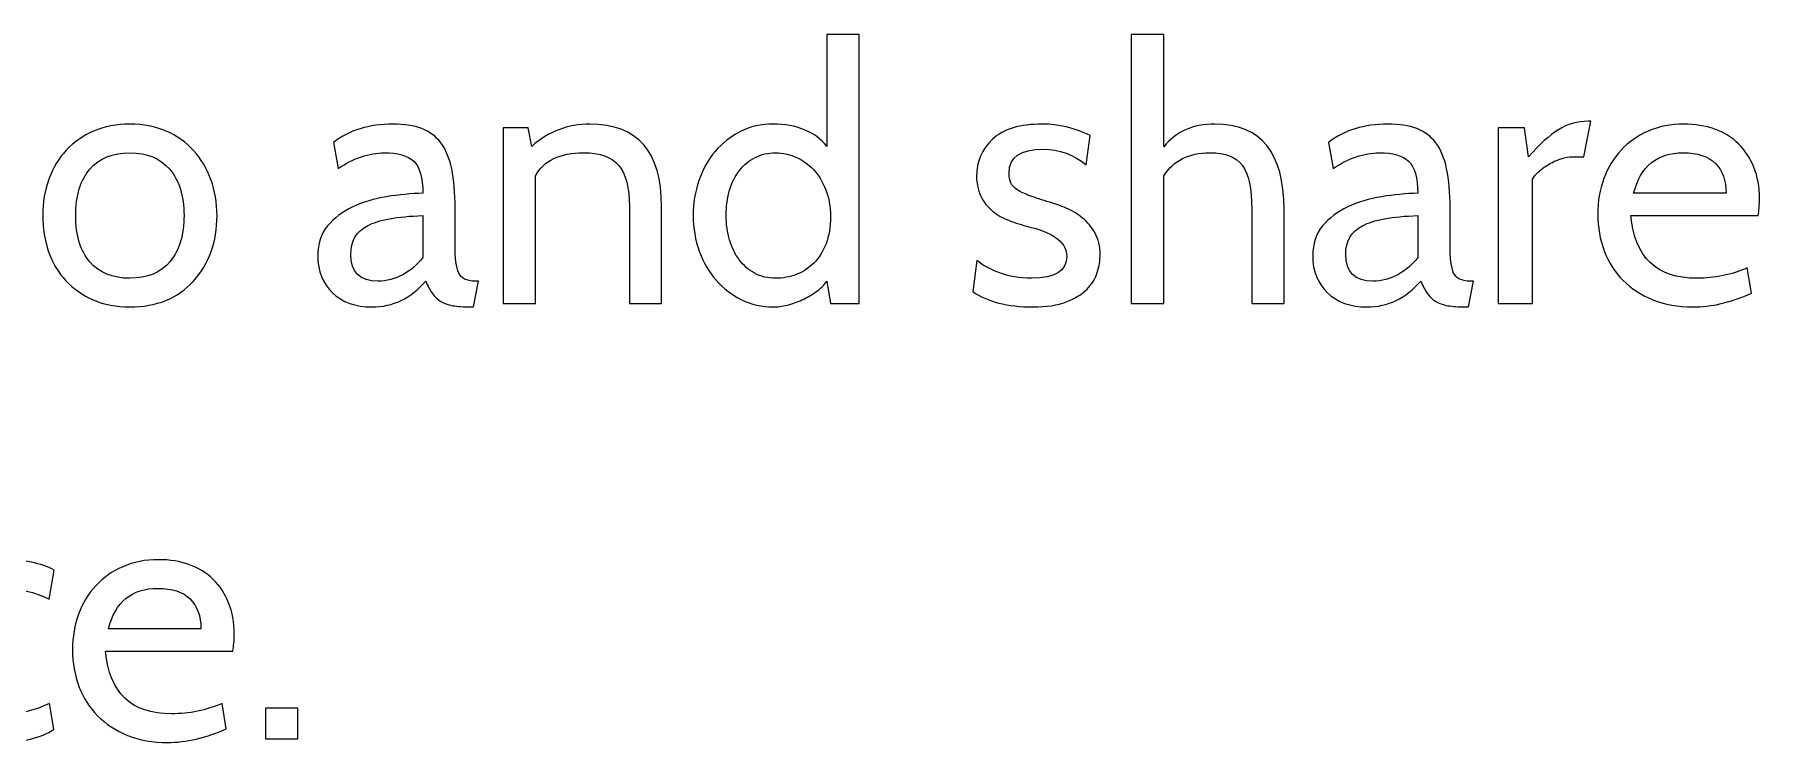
# Model space of a CAD drawing. Header units: centimetres. Extents: x -24 to 24.1, y -20.7 to 0.5.
# Drawn here: x 19.852 to 23.925, y -6.704 to -5.032 of the extents above; entities that cross this region are included whole.
import ezdxf

# ---------------------------------------------------------------- set-up
doc = ezdxf.new("R2010")
doc.units = ezdxf.units.CM
doc.header["$MEASUREMENT"] = 0
doc.layers.add('Layer 1', color=7, linetype='Continuous')

msp = doc.modelspace()

# ---------------------------------------------------------------- linework, layer by layer
at = {"layer": 'Layer 1', "color": 250}
for points, knots in [([(21.79941, -5.66718), (21.79941, -5.66718), (21.73168, -5.66718), (21.73168, -5.66718), (21.73168, -5.66718), (21.73168, -5.66718), (21.72321, -5.61469), (21.72321, -5.61469), (21.72321, -5.61469), (21.71644, -5.62428), (21.70783, -5.63275), (21.69739, -5.64009), (21.69739, -5.64009), (21.68695, -5.64742), (21.67594, -5.65377), (21.66437, -5.65914), (21.66437, -5.65914), (21.6528, -5.6645), (21.64108, -5.66859), (21.62923, -5.67141), (21.62923, -5.67141), (21.61738, -5.67424), (21.60637, -5.67565), (21.59621, -5.67565), (21.59621, -5.67565), (21.56968, -5.67565), (21.54485, -5.67), (21.5217, -5.65871), (21.5217, -5.65871), (21.49856, -5.64742), (21.47852, -5.63204), (21.46159, -5.61257), (21.46159, -5.61257), (21.44466, -5.5931), (21.43139, -5.57024), (21.4218, -5.54399), (21.4218, -5.54399), (21.4122, -5.51774), (21.4074, -5.48966), (21.4074, -5.45975), (21.4074, -5.45975), (21.4074, -5.43096), (21.41192, -5.40344), (21.42095, -5.3772), (21.42095, -5.3772), (21.42998, -5.35095), (21.44282, -5.32795), (21.45947, -5.30819), (21.45947, -5.30819), (21.47612, -5.28844), (21.49602, -5.27277), (21.51916, -5.2612), (21.51916, -5.2612), (21.54231, -5.24963), (21.56799, -5.24384), (21.59621, -5.24384), (21.59621, -5.24384), (21.65209, -5.24384), (21.69442, -5.26134), (21.72321, -5.29634), (21.72321, -5.29634), (21.72321, -5.29634), (21.72321, -5.03218), (21.72321, -5.03218), (21.72321, -5.03218), (21.72321, -5.03218), (21.79941, -5.03218), (21.79941, -5.03218), (21.79941, -5.03218), (21.79941, -5.03218), (21.79941, -5.66718), (21.79941, -5.66718)], [0, 0, 0, 0, 0.05263158, 0.05263158, 0.05263158, 0.05263158, 0.10526316, 0.10526316, 0.10526316, 0.10526316, 0.15789474, 0.15789474, 0.15789474, 0.15789474, 0.21052632, 0.21052632, 0.21052632, 0.21052632, 0.26315789, 0.26315789, 0.26315789, 0.26315789, 0.31578947, 0.31578947, 0.31578947, 0.31578947, 0.36842105, 0.36842105, 0.36842105, 0.36842105, 0.42105263, 0.42105263, 0.42105263, 0.42105263, 0.47368421, 0.47368421, 0.47368421, 0.47368421, 0.52631579, 0.52631579, 0.52631579, 0.52631579, 0.57894737, 0.57894737, 0.57894737, 0.57894737, 0.63157895, 0.63157895, 0.63157895, 0.63157895, 0.68421053, 0.68421053, 0.68421053, 0.68421053, 0.73684211, 0.73684211, 0.73684211, 0.73684211, 0.78947368, 0.78947368, 0.78947368, 0.78947368, 0.84210526, 0.84210526, 0.84210526, 0.84210526, 0.89473684, 0.89473684, 0.89473684, 0.89473684, 1, 1, 1, 1]), ([(22.80271, -5.66718), (22.80271, -5.66718), (22.72651, -5.66718), (22.72651, -5.66718), (22.72651, -5.66718), (22.72651, -5.66718), (22.72651, -5.44535), (22.72651, -5.44535), (22.72651, -5.44535), (22.72651, -5.39625), (22.71917, -5.36167), (22.7045, -5.34164), (22.7045, -5.34164), (22.68982, -5.3216), (22.66414, -5.31158), (22.62745, -5.31158), (22.62745, -5.31158), (22.57778, -5.31158), (22.54166, -5.32964), (22.51908, -5.36577), (22.51908, -5.36577), (22.51908, -5.36577), (22.51908, -5.66718), (22.51908, -5.66718), (22.51908, -5.66718), (22.51908, -5.66718), (22.44203, -5.66718), (22.44203, -5.66718), (22.44203, -5.66718), (22.44203, -5.66718), (22.44203, -5.03218), (22.44203, -5.03218), (22.44203, -5.03218), (22.44203, -5.03218), (22.51908, -5.03218), (22.51908, -5.03218), (22.51908, -5.03218), (22.51908, -5.03218), (22.51908, -5.29719), (22.51908, -5.29719), (22.51908, -5.29719), (22.54674, -5.26163), (22.58681, -5.24384), (22.6393, -5.24384), (22.6393, -5.24384), (22.74824, -5.24384), (22.80271, -5.31101), (22.80271, -5.44535), (22.80271, -5.44535), (22.80271, -5.44535), (22.80271, -5.66718), (22.80271, -5.66718)], [0, 0, 0, 0, 0.07142857, 0.07142857, 0.07142857, 0.07142857, 0.14285714, 0.14285714, 0.14285714, 0.14285714, 0.21428571, 0.21428571, 0.21428571, 0.21428571, 0.28571429, 0.28571429, 0.28571429, 0.28571429, 0.35714286, 0.35714286, 0.35714286, 0.35714286, 0.42857143, 0.42857143, 0.42857143, 0.42857143, 0.5, 0.5, 0.5, 0.5, 0.57142857, 0.57142857, 0.57142857, 0.57142857, 0.64285714, 0.64285714, 0.64285714, 0.64285714, 0.71428571, 0.71428571, 0.71428571, 0.71428571, 0.78571429, 0.78571429, 0.78571429, 0.78571429, 0.85714286, 0.85714286, 0.85714286, 0.85714286, 1, 1, 1, 1]), ([(20.22714, -5.61469), (20.19046, -5.65533), (20.1405, -5.67565), (20.07728, -5.67565), (20.07728, -5.67565), (20.04511, -5.67565), (20.01632, -5.67014), (19.99092, -5.65914), (19.99092, -5.65914), (19.96552, -5.64813), (19.94393, -5.63303), (19.92615, -5.61384), (19.92615, -5.61384), (19.90837, -5.59465), (19.89483, -5.57179), (19.88551, -5.54526), (19.88551, -5.54526), (19.8762, -5.51873), (19.87154, -5.49023), (19.87154, -5.45975), (19.87154, -5.45975), (19.87154, -5.4287), (19.87634, -5.40006), (19.88594, -5.37381), (19.88594, -5.37381), (19.89553, -5.34756), (19.90922, -5.32484), (19.927, -5.30565), (19.927, -5.30565), (19.94478, -5.28646), (19.96637, -5.27136), (19.99177, -5.26036), (19.99177, -5.26036), (20.01717, -5.24935), (20.04568, -5.24384), (20.07728, -5.24384), (20.07728, -5.24384), (20.10889, -5.24384), (20.1374, -5.24935), (20.1628, -5.26036), (20.1628, -5.26036), (20.1882, -5.27136), (20.20979, -5.2866), (20.22757, -5.30608), (20.22757, -5.30608), (20.24535, -5.32555), (20.25904, -5.34841), (20.26863, -5.37466), (20.26863, -5.37466), (20.27823, -5.4009), (20.28303, -5.42927), (20.28303, -5.45975), (20.28303, -5.45975), (20.28303, -5.52183), (20.2644, -5.57348), (20.22714, -5.61469)], [0, 0, 0, 0, 0.06666667, 0.06666667, 0.06666667, 0.06666667, 0.13333333, 0.13333333, 0.13333333, 0.13333333, 0.2, 0.2, 0.2, 0.2, 0.26666667, 0.26666667, 0.26666667, 0.26666667, 0.33333333, 0.33333333, 0.33333333, 0.33333333, 0.4, 0.4, 0.4, 0.4, 0.46666667, 0.46666667, 0.46666667, 0.46666667, 0.53333333, 0.53333333, 0.53333333, 0.53333333, 0.6, 0.6, 0.6, 0.6, 0.66666667, 0.66666667, 0.66666667, 0.66666667, 0.73333333, 0.73333333, 0.73333333, 0.73333333, 0.8, 0.8, 0.8, 0.8, 0.86666667, 0.86666667, 0.86666667, 0.86666667, 1, 1, 1, 1]), ([(20.90025, -5.61469), (20.90025, -5.61469), (20.88839, -5.67565), (20.88839, -5.67565), (20.88839, -5.67565), (20.88839, -5.67565), (20.88247, -5.67565), (20.88247, -5.67565), (20.88247, -5.67565), (20.86553, -5.67565), (20.85142, -5.67466), (20.84013, -5.67268), (20.84013, -5.67268), (20.82885, -5.67071), (20.81925, -5.66732), (20.81135, -5.66252), (20.81135, -5.66252), (20.80345, -5.65773), (20.79681, -5.65138), (20.79145, -5.64347), (20.79145, -5.64347), (20.78609, -5.63557), (20.78087, -5.62598), (20.77579, -5.61469), (20.77579, -5.61469), (20.74079, -5.65533), (20.69846, -5.67565), (20.64879, -5.67565), (20.64879, -5.67565), (20.60984, -5.67565), (20.5788, -5.6645), (20.55565, -5.6422), (20.55565, -5.6422), (20.53251, -5.61991), (20.52094, -5.59098), (20.52094, -5.55542), (20.52094, -5.55542), (20.52094, -5.52663), (20.5287, -5.50293), (20.54422, -5.4843), (20.54422, -5.4843), (20.55975, -5.46567), (20.5795, -5.45071), (20.60349, -5.43943), (20.60349, -5.43943), (20.62748, -5.42814), (20.65415, -5.42009), (20.6835, -5.4153), (20.6835, -5.4153), (20.71285, -5.4105), (20.74136, -5.40782), (20.76901, -5.40725), (20.76901, -5.40725), (20.76901, -5.37), (20.76182, -5.34474), (20.74742, -5.33148), (20.74742, -5.33148), (20.73303, -5.31821), (20.71003, -5.31158), (20.67842, -5.31158), (20.67842, -5.31158), (20.6423, -5.31158), (20.60589, -5.324), (20.5692, -5.34883), (20.5692, -5.34883), (20.5692, -5.34883), (20.55819, -5.28703), (20.55819, -5.28703), (20.55819, -5.28703), (20.59545, -5.25824), (20.6423, -5.24384), (20.69874, -5.24384), (20.69874, -5.24384), (20.72527, -5.24384), (20.74785, -5.24737), (20.76647, -5.25443), (20.76647, -5.25443), (20.7851, -5.26148), (20.8002, -5.27277), (20.81177, -5.2883), (20.81177, -5.2883), (20.82334, -5.30382), (20.83181, -5.32428), (20.83717, -5.34968), (20.83717, -5.34968), (20.84253, -5.37508), (20.84521, -5.40612), (20.84521, -5.44281), (20.84521, -5.44281), (20.84521, -5.44281), (20.84521, -5.52748), (20.84521, -5.52748), (20.84521, -5.52748), (20.84521, -5.56022), (20.84804, -5.58294), (20.85368, -5.59564), (20.85368, -5.59564), (20.85933, -5.60834), (20.87231, -5.61469), (20.89263, -5.61469), (20.89263, -5.61469), (20.89263, -5.61469), (20.90025, -5.61469), (20.90025, -5.61469)], [0, 0, 0, 0, 0.03703704, 0.03703704, 0.03703704, 0.03703704, 0.07407407, 0.07407407, 0.07407407, 0.07407407, 0.11111111, 0.11111111, 0.11111111, 0.11111111, 0.14814815, 0.14814815, 0.14814815, 0.14814815, 0.18518519, 0.18518519, 0.18518519, 0.18518519, 0.22222222, 0.22222222, 0.22222222, 0.22222222, 0.25925926, 0.25925926, 0.25925926, 0.25925926, 0.2962963, 0.2962963, 0.2962963, 0.2962963, 0.33333333, 0.33333333, 0.33333333, 0.33333333, 0.37037037, 0.37037037, 0.37037037, 0.37037037, 0.40740741, 0.40740741, 0.40740741, 0.40740741, 0.44444444, 0.44444444, 0.44444444, 0.44444444, 0.48148148, 0.48148148, 0.48148148, 0.48148148, 0.51851852, 0.51851852, 0.51851852, 0.51851852, 0.55555556, 0.55555556, 0.55555556, 0.55555556, 0.59259259, 0.59259259, 0.59259259, 0.59259259, 0.62962963, 0.62962963, 0.62962963, 0.62962963, 0.66666667, 0.66666667, 0.66666667, 0.66666667, 0.7037037, 0.7037037, 0.7037037, 0.7037037, 0.74074074, 0.74074074, 0.74074074, 0.74074074, 0.77777778, 0.77777778, 0.77777778, 0.77777778, 0.81481481, 0.81481481, 0.81481481, 0.81481481, 0.85185185, 0.85185185, 0.85185185, 0.85185185, 0.88888889, 0.88888889, 0.88888889, 0.88888889, 0.92592593, 0.92592593, 0.92592593, 0.92592593, 1, 1, 1, 1]), ([(21.3329, -5.66718), (21.3329, -5.66718), (21.25669, -5.66718), (21.25669, -5.66718), (21.25669, -5.66718), (21.25669, -5.66718), (21.25669, -5.43858), (21.25669, -5.43858), (21.25669, -5.43858), (21.25669, -5.39399), (21.24837, -5.36167), (21.23172, -5.34164), (21.23172, -5.34164), (21.21507, -5.3216), (21.18727, -5.31158), (21.14832, -5.31158), (21.14832, -5.31158), (21.09301, -5.31158), (21.05519, -5.32964), (21.03487, -5.36577), (21.03487, -5.36577), (21.03487, -5.36577), (21.03487, -5.66718), (21.03487, -5.66718), (21.03487, -5.66718), (21.03487, -5.66718), (20.95867, -5.66718), (20.95867, -5.66718), (20.95867, -5.66718), (20.95867, -5.66718), (20.95867, -5.25231), (20.95867, -5.25231), (20.95867, -5.25231), (20.95867, -5.25231), (21.01793, -5.25231), (21.01793, -5.25231), (21.01793, -5.25231), (21.01793, -5.25231), (21.0264, -5.29634), (21.0264, -5.29634), (21.0264, -5.29634), (21.06591, -5.26134), (21.11163, -5.24384), (21.16356, -5.24384), (21.16356, -5.24384), (21.27645, -5.24384), (21.3329, -5.30876), (21.3329, -5.43858), (21.3329, -5.43858), (21.3329, -5.43858), (21.3329, -5.66718), (21.3329, -5.66718)], [0, 0, 0, 0, 0.07142857, 0.07142857, 0.07142857, 0.07142857, 0.14285714, 0.14285714, 0.14285714, 0.14285714, 0.21428571, 0.21428571, 0.21428571, 0.21428571, 0.28571429, 0.28571429, 0.28571429, 0.28571429, 0.35714286, 0.35714286, 0.35714286, 0.35714286, 0.42857143, 0.42857143, 0.42857143, 0.42857143, 0.5, 0.5, 0.5, 0.5, 0.57142857, 0.57142857, 0.57142857, 0.57142857, 0.64285714, 0.64285714, 0.64285714, 0.64285714, 0.71428571, 0.71428571, 0.71428571, 0.71428571, 0.78571429, 0.78571429, 0.78571429, 0.78571429, 0.85714286, 0.85714286, 0.85714286, 0.85714286, 1, 1, 1, 1]), ([(22.21004, -5.67565), (22.14965, -5.67565), (22.10223, -5.66351), (22.0678, -5.63924), (22.0678, -5.63924), (22.0678, -5.63924), (22.07712, -5.56558), (22.07712, -5.56558), (22.07712, -5.56558), (22.08841, -5.57574), (22.10576, -5.58534), (22.12919, -5.59437), (22.12919, -5.59437), (22.15261, -5.6034), (22.17843, -5.60791), (22.20666, -5.60791), (22.20666, -5.60791), (22.26197, -5.60791), (22.28963, -5.5907), (22.28963, -5.55627), (22.28963, -5.55627), (22.28963, -5.52522), (22.26197, -5.50236), (22.20666, -5.48769), (22.20666, -5.48769), (22.18972, -5.48373), (22.17378, -5.47908), (22.15882, -5.47372), (22.15882, -5.47372), (22.14386, -5.46835), (22.13046, -5.4613), (22.1186, -5.45255), (22.1186, -5.45255), (22.10675, -5.4438), (22.09701, -5.43265), (22.08939, -5.41911), (22.08939, -5.41911), (22.08177, -5.40556), (22.0774, -5.38863), (22.07627, -5.36831), (22.07627, -5.36831), (22.07627, -5.33275), (22.08897, -5.30311), (22.11437, -5.27941), (22.11437, -5.27941), (22.13977, -5.2557), (22.179, -5.24384), (22.23206, -5.24384), (22.23206, -5.24384), (22.26988, -5.24384), (22.30741, -5.25288), (22.34466, -5.27094), (22.34466, -5.27094), (22.34466, -5.27094), (22.33535, -5.34037), (22.33535, -5.34037), (22.33535, -5.34037), (22.306, -5.31553), (22.27213, -5.30311), (22.23375, -5.30311), (22.23375, -5.30311), (22.18013, -5.30311), (22.15332, -5.32188), (22.15332, -5.35942), (22.15332, -5.35942), (22.15332, -5.36845), (22.15473, -5.37621), (22.15755, -5.38242), (22.15755, -5.38242), (22.16037, -5.38863), (22.16545, -5.39427), (22.17279, -5.39907), (22.17279, -5.39907), (22.18013, -5.40387), (22.19001, -5.40852), (22.20242, -5.41318), (22.20242, -5.41318), (22.21484, -5.41769), (22.23065, -5.42277), (22.24984, -5.42842), (22.24984, -5.42842), (22.26169, -5.43181), (22.27453, -5.43646), (22.28836, -5.44239), (22.28836, -5.44239), (22.30219, -5.44832), (22.31503, -5.45608), (22.32688, -5.46567), (22.32688, -5.46567), (22.33874, -5.47527), (22.34862, -5.48712), (22.35652, -5.50123), (22.35652, -5.50123), (22.36442, -5.51534), (22.36837, -5.53228), (22.36837, -5.55203), (22.36837, -5.55203), (22.36837, -5.56558), (22.36611, -5.57969), (22.3616, -5.59437), (22.3616, -5.59437), (22.35708, -5.60904), (22.3489, -5.62231), (22.33704, -5.63416), (22.33704, -5.63416), (22.32519, -5.64601), (22.30896, -5.65589), (22.28836, -5.66379), (22.28836, -5.66379), (22.26776, -5.6717), (22.24165, -5.67565), (22.21004, -5.67565)], [0, 0, 0, 0, 0.03448276, 0.03448276, 0.03448276, 0.03448276, 0.06896552, 0.06896552, 0.06896552, 0.06896552, 0.10344828, 0.10344828, 0.10344828, 0.10344828, 0.13793103, 0.13793103, 0.13793103, 0.13793103, 0.17241379, 0.17241379, 0.17241379, 0.17241379, 0.20689655, 0.20689655, 0.20689655, 0.20689655, 0.24137931, 0.24137931, 0.24137931, 0.24137931, 0.27586207, 0.27586207, 0.27586207, 0.27586207, 0.31034483, 0.31034483, 0.31034483, 0.31034483, 0.34482759, 0.34482759, 0.34482759, 0.34482759, 0.37931034, 0.37931034, 0.37931034, 0.37931034, 0.4137931, 0.4137931, 0.4137931, 0.4137931, 0.44827586, 0.44827586, 0.44827586, 0.44827586, 0.48275862, 0.48275862, 0.48275862, 0.48275862, 0.51724138, 0.51724138, 0.51724138, 0.51724138, 0.55172414, 0.55172414, 0.55172414, 0.55172414, 0.5862069, 0.5862069, 0.5862069, 0.5862069, 0.62068966, 0.62068966, 0.62068966, 0.62068966, 0.65517241, 0.65517241, 0.65517241, 0.65517241, 0.68965517, 0.68965517, 0.68965517, 0.68965517, 0.72413793, 0.72413793, 0.72413793, 0.72413793, 0.75862069, 0.75862069, 0.75862069, 0.75862069, 0.79310345, 0.79310345, 0.79310345, 0.79310345, 0.82758621, 0.82758621, 0.82758621, 0.82758621, 0.86206897, 0.86206897, 0.86206897, 0.86206897, 0.89655172, 0.89655172, 0.89655172, 0.89655172, 0.93103448, 0.93103448, 0.93103448, 0.93103448, 1, 1, 1, 1]), ([(23.24976, -5.61469), (23.24976, -5.61469), (23.2379, -5.67565), (23.2379, -5.67565), (23.2379, -5.67565), (23.2379, -5.67565), (23.23198, -5.67565), (23.23198, -5.67565), (23.23198, -5.67565), (23.21504, -5.67565), (23.20093, -5.67466), (23.18964, -5.67268), (23.18964, -5.67268), (23.17836, -5.67071), (23.16876, -5.66732), (23.16086, -5.66252), (23.16086, -5.66252), (23.15296, -5.65773), (23.14632, -5.65138), (23.14096, -5.64347), (23.14096, -5.64347), (23.1356, -5.63557), (23.13038, -5.62598), (23.1253, -5.61469), (23.1253, -5.61469), (23.0903, -5.65533), (23.04797, -5.67565), (22.9983, -5.67565), (22.9983, -5.67565), (22.95935, -5.67565), (22.92831, -5.6645), (22.90516, -5.6422), (22.90516, -5.6422), (22.88202, -5.61991), (22.87045, -5.59098), (22.87045, -5.55542), (22.87045, -5.55542), (22.87045, -5.52663), (22.87821, -5.50293), (22.89373, -5.4843), (22.89373, -5.4843), (22.90926, -5.46567), (22.92901, -5.45071), (22.953, -5.43943), (22.953, -5.43943), (22.97699, -5.42814), (23.00366, -5.42009), (23.03301, -5.4153), (23.03301, -5.4153), (23.06236, -5.4105), (23.09087, -5.40782), (23.11852, -5.40725), (23.11852, -5.40725), (23.11852, -5.37), (23.11133, -5.34474), (23.09693, -5.33148), (23.09693, -5.33148), (23.08254, -5.31821), (23.05954, -5.31158), (23.02793, -5.31158), (23.02793, -5.31158), (22.99181, -5.31158), (22.9554, -5.324), (22.91871, -5.34883), (22.91871, -5.34883), (22.91871, -5.34883), (22.9077, -5.28703), (22.9077, -5.28703), (22.9077, -5.28703), (22.94496, -5.25824), (22.99181, -5.24384), (23.04825, -5.24384), (23.04825, -5.24384), (23.07478, -5.24384), (23.09736, -5.24737), (23.11598, -5.25443), (23.11598, -5.25443), (23.13461, -5.26148), (23.14971, -5.27277), (23.16128, -5.2883), (23.16128, -5.2883), (23.17285, -5.30382), (23.18132, -5.32428), (23.18668, -5.34968), (23.18668, -5.34968), (23.19204, -5.37508), (23.19472, -5.40612), (23.19472, -5.44281), (23.19472, -5.44281), (23.19472, -5.44281), (23.19472, -5.52748), (23.19472, -5.52748), (23.19472, -5.52748), (23.19472, -5.56022), (23.19755, -5.58294), (23.20319, -5.59564), (23.20319, -5.59564), (23.20884, -5.60834), (23.22182, -5.61469), (23.24214, -5.61469), (23.24214, -5.61469), (23.24214, -5.61469), (23.24976, -5.61469), (23.24976, -5.61469)], [0, 0, 0, 0, 0.03703704, 0.03703704, 0.03703704, 0.03703704, 0.07407407, 0.07407407, 0.07407407, 0.07407407, 0.11111111, 0.11111111, 0.11111111, 0.11111111, 0.14814815, 0.14814815, 0.14814815, 0.14814815, 0.18518519, 0.18518519, 0.18518519, 0.18518519, 0.22222222, 0.22222222, 0.22222222, 0.22222222, 0.25925926, 0.25925926, 0.25925926, 0.25925926, 0.2962963, 0.2962963, 0.2962963, 0.2962963, 0.33333333, 0.33333333, 0.33333333, 0.33333333, 0.37037037, 0.37037037, 0.37037037, 0.37037037, 0.40740741, 0.40740741, 0.40740741, 0.40740741, 0.44444444, 0.44444444, 0.44444444, 0.44444444, 0.48148148, 0.48148148, 0.48148148, 0.48148148, 0.51851852, 0.51851852, 0.51851852, 0.51851852, 0.55555556, 0.55555556, 0.55555556, 0.55555556, 0.59259259, 0.59259259, 0.59259259, 0.59259259, 0.62962963, 0.62962963, 0.62962963, 0.62962963, 0.66666667, 0.66666667, 0.66666667, 0.66666667, 0.7037037, 0.7037037, 0.7037037, 0.7037037, 0.74074074, 0.74074074, 0.74074074, 0.74074074, 0.77777778, 0.77777778, 0.77777778, 0.77777778, 0.81481481, 0.81481481, 0.81481481, 0.81481481, 0.85185185, 0.85185185, 0.85185185, 0.85185185, 0.88888889, 0.88888889, 0.88888889, 0.88888889, 0.92592593, 0.92592593, 0.92592593, 0.92592593, 1, 1, 1, 1]), ([(23.52746, -5.23707), (23.52746, -5.23707), (23.51053, -5.32089), (23.51053, -5.32089), (23.51053, -5.32089), (23.51053, -5.32089), (23.48428, -5.32089), (23.48428, -5.32089), (23.48428, -5.32089), (23.47582, -5.32089), (23.46679, -5.32244), (23.45719, -5.32555), (23.45719, -5.32555), (23.4476, -5.32865), (23.43842, -5.33275), (23.42967, -5.33783), (23.42967, -5.33783), (23.42093, -5.34291), (23.41288, -5.34855), (23.40554, -5.35476), (23.40554, -5.35476), (23.39821, -5.36097), (23.39284, -5.36746), (23.38946, -5.37423), (23.38946, -5.37423), (23.38946, -5.37423), (23.38946, -5.66718), (23.38946, -5.66718), (23.38946, -5.66718), (23.38946, -5.66718), (23.30818, -5.66718), (23.30818, -5.66718), (23.30818, -5.66718), (23.30818, -5.66718), (23.30818, -5.25231), (23.30818, -5.25231), (23.30818, -5.25231), (23.30818, -5.25231), (23.37083, -5.25231), (23.37083, -5.25231), (23.37083, -5.25231), (23.37083, -5.25231), (23.38014, -5.32089), (23.38014, -5.32089), (23.38014, -5.32089), (23.40611, -5.29154), (23.42967, -5.27023), (23.45084, -5.25697), (23.45084, -5.25697), (23.47201, -5.2437), (23.49529, -5.23707), (23.52069, -5.23707), (23.52069, -5.23707), (23.52069, -5.23707), (23.52746, -5.23707), (23.52746, -5.23707)], [0, 0, 0, 0, 0.06666667, 0.06666667, 0.06666667, 0.06666667, 0.13333333, 0.13333333, 0.13333333, 0.13333333, 0.2, 0.2, 0.2, 0.2, 0.26666667, 0.26666667, 0.26666667, 0.26666667, 0.33333333, 0.33333333, 0.33333333, 0.33333333, 0.4, 0.4, 0.4, 0.4, 0.46666667, 0.46666667, 0.46666667, 0.46666667, 0.53333333, 0.53333333, 0.53333333, 0.53333333, 0.6, 0.6, 0.6, 0.6, 0.66666667, 0.66666667, 0.66666667, 0.66666667, 0.73333333, 0.73333333, 0.73333333, 0.73333333, 0.8, 0.8, 0.8, 0.8, 0.86666667, 0.86666667, 0.86666667, 0.86666667, 1, 1, 1, 1]), ([(23.92201, -5.45975), (23.92201, -5.45975), (23.62144, -5.45975), (23.62144, -5.45975), (23.62144, -5.45975), (23.63047, -5.55852), (23.6824, -5.60791), (23.77723, -5.60791), (23.77723, -5.60791), (23.81956, -5.60791), (23.85935, -5.59973), (23.89661, -5.58336), (23.89661, -5.58336), (23.89661, -5.58336), (23.90677, -5.64347), (23.90677, -5.64347), (23.90677, -5.64347), (23.85766, -5.66492), (23.81138, -5.67565), (23.76791, -5.67565), (23.76791, -5.67565), (23.73292, -5.67565), (23.70145, -5.67), (23.67351, -5.65871), (23.67351, -5.65871), (23.64557, -5.64742), (23.622, -5.63204), (23.60281, -5.61257), (23.60281, -5.61257), (23.58362, -5.5931), (23.56895, -5.56995), (23.55879, -5.54314), (23.55879, -5.54314), (23.54863, -5.51633), (23.54355, -5.4874), (23.54355, -5.45636), (23.54355, -5.45636), (23.54355, -5.42644), (23.54834, -5.3985), (23.55794, -5.37254), (23.55794, -5.37254), (23.56754, -5.34657), (23.58108, -5.32414), (23.59858, -5.30523), (23.59858, -5.30523), (23.61608, -5.28632), (23.63739, -5.27136), (23.6625, -5.26036), (23.6625, -5.26036), (23.68762, -5.24935), (23.7157, -5.24384), (23.74675, -5.24384), (23.74675, -5.24384), (23.77328, -5.24384), (23.79755, -5.2478), (23.81956, -5.2557), (23.81956, -5.2557), (23.84157, -5.2636), (23.86034, -5.27517), (23.87586, -5.29041), (23.87586, -5.29041), (23.89139, -5.30565), (23.90352, -5.32414), (23.91227, -5.34587), (23.91227, -5.34587), (23.92102, -5.3676), (23.92539, -5.39201), (23.92539, -5.41911), (23.92539, -5.41911), (23.92539, -5.43491), (23.92427, -5.44846), (23.92201, -5.45975)], [0, 0, 0, 0, 0.05263158, 0.05263158, 0.05263158, 0.05263158, 0.10526316, 0.10526316, 0.10526316, 0.10526316, 0.15789474, 0.15789474, 0.15789474, 0.15789474, 0.21052632, 0.21052632, 0.21052632, 0.21052632, 0.26315789, 0.26315789, 0.26315789, 0.26315789, 0.31578947, 0.31578947, 0.31578947, 0.31578947, 0.36842105, 0.36842105, 0.36842105, 0.36842105, 0.42105263, 0.42105263, 0.42105263, 0.42105263, 0.47368421, 0.47368421, 0.47368421, 0.47368421, 0.52631579, 0.52631579, 0.52631579, 0.52631579, 0.57894737, 0.57894737, 0.57894737, 0.57894737, 0.63157895, 0.63157895, 0.63157895, 0.63157895, 0.68421053, 0.68421053, 0.68421053, 0.68421053, 0.73684211, 0.73684211, 0.73684211, 0.73684211, 0.78947368, 0.78947368, 0.78947368, 0.78947368, 0.84210526, 0.84210526, 0.84210526, 0.84210526, 0.89473684, 0.89473684, 0.89473684, 0.89473684, 1, 1, 1, 1]), ([(20.17126, -5.35053), (20.14925, -5.32456), (20.11792, -5.31158), (20.07728, -5.31158), (20.07728, -5.31158), (20.03664, -5.31158), (20.00518, -5.32442), (19.98288, -5.3501), (19.98288, -5.3501), (19.96058, -5.37578), (19.94944, -5.41233), (19.94944, -5.45975), (19.94944, -5.45975), (19.94944, -5.50716), (19.96058, -5.54371), (19.98288, -5.56939), (19.98288, -5.56939), (20.00518, -5.59507), (20.03664, -5.60791), (20.07728, -5.60791), (20.07728, -5.60791), (20.11849, -5.60791), (20.1501, -5.59465), (20.17211, -5.56812), (20.17211, -5.56812), (20.19412, -5.54159), (20.20513, -5.50547), (20.20513, -5.45975), (20.20513, -5.45975), (20.20513, -5.4129), (20.19384, -5.37649), (20.17126, -5.35053)], [0, 0, 0, 0, 0.11111111, 0.11111111, 0.11111111, 0.11111111, 0.22222222, 0.22222222, 0.22222222, 0.22222222, 0.33333333, 0.33333333, 0.33333333, 0.33333333, 0.44444444, 0.44444444, 0.44444444, 0.44444444, 0.55555556, 0.55555556, 0.55555556, 0.55555556, 0.66666667, 0.66666667, 0.66666667, 0.66666667, 0.77777778, 0.77777778, 0.77777778, 0.77777778, 1, 1, 1, 1]), ([(21.60214, -5.31158), (21.58408, -5.31158), (21.56785, -5.31525), (21.55345, -5.32259), (21.55345, -5.32259), (21.53906, -5.32992), (21.52678, -5.34008), (21.51662, -5.35307), (21.51662, -5.35307), (21.50646, -5.36605), (21.4987, -5.38157), (21.49334, -5.39963), (21.49334, -5.39963), (21.48798, -5.41769), (21.4853, -5.43773), (21.4853, -5.45975), (21.4853, -5.45975), (21.4853, -5.48007), (21.48798, -5.49926), (21.49334, -5.51732), (21.49334, -5.51732), (21.4987, -5.53538), (21.50632, -5.55105), (21.5162, -5.56431), (21.5162, -5.56431), (21.52608, -5.57757), (21.53821, -5.58816), (21.55261, -5.59606), (21.55261, -5.59606), (21.567, -5.60396), (21.58351, -5.60791), (21.60214, -5.60791), (21.60214, -5.60791), (21.61907, -5.60791), (21.6353, -5.60495), (21.65082, -5.59902), (21.65082, -5.59902), (21.66634, -5.5931), (21.68017, -5.58407), (21.69231, -5.57193), (21.69231, -5.57193), (21.70444, -5.55979), (21.71404, -5.54455), (21.72109, -5.52621), (21.72109, -5.52621), (21.72815, -5.50786), (21.73168, -5.48656), (21.73168, -5.46229), (21.73168, -5.46229), (21.73168, -5.43858), (21.72801, -5.41741), (21.72067, -5.39879), (21.72067, -5.39879), (21.71333, -5.38016), (21.7036, -5.36435), (21.69146, -5.35137), (21.69146, -5.35137), (21.67933, -5.33839), (21.6655, -5.32851), (21.64997, -5.32174), (21.64997, -5.32174), (21.63445, -5.31497), (21.61851, -5.31158), (21.60214, -5.31158)], [0, 0, 0, 0, 0.05882353, 0.05882353, 0.05882353, 0.05882353, 0.11764706, 0.11764706, 0.11764706, 0.11764706, 0.17647059, 0.17647059, 0.17647059, 0.17647059, 0.23529412, 0.23529412, 0.23529412, 0.23529412, 0.29411765, 0.29411765, 0.29411765, 0.29411765, 0.35294118, 0.35294118, 0.35294118, 0.35294118, 0.41176471, 0.41176471, 0.41176471, 0.41176471, 0.47058824, 0.47058824, 0.47058824, 0.47058824, 0.52941176, 0.52941176, 0.52941176, 0.52941176, 0.58823529, 0.58823529, 0.58823529, 0.58823529, 0.64705882, 0.64705882, 0.64705882, 0.64705882, 0.70588235, 0.70588235, 0.70588235, 0.70588235, 0.76470588, 0.76470588, 0.76470588, 0.76470588, 0.82352941, 0.82352941, 0.82352941, 0.82352941, 0.88235294, 0.88235294, 0.88235294, 0.88235294, 1, 1, 1, 1]), ([(23.74505, -5.31158), (23.68353, -5.31158), (23.64458, -5.34347), (23.62821, -5.40725), (23.62821, -5.40725), (23.62821, -5.40725), (23.84665, -5.40725), (23.84665, -5.40725), (23.84665, -5.40725), (23.84665, -5.37677), (23.83819, -5.35321), (23.82125, -5.33656), (23.82125, -5.33656), (23.80432, -5.3199), (23.77892, -5.31158), (23.74505, -5.31158)], [0, 0, 0, 0, 0.2, 0.2, 0.2, 0.2, 0.4, 0.4, 0.4, 0.4, 0.6, 0.6, 0.6, 0.6, 1, 1, 1, 1]), ([(20.76901, -5.55881), (20.76901, -5.55881), (20.76901, -5.45975), (20.76901, -5.45975), (20.76901, -5.45975), (20.70805, -5.462), (20.66445, -5.47005), (20.6382, -5.48388), (20.6382, -5.48388), (20.61196, -5.4977), (20.59883, -5.52014), (20.59883, -5.55119), (20.59883, -5.55119), (20.59883, -5.59352), (20.62028, -5.61469), (20.66318, -5.61469), (20.66318, -5.61469), (20.6835, -5.61469), (20.70312, -5.60961), (20.72202, -5.59945), (20.72202, -5.59945), (20.74093, -5.58929), (20.7566, -5.57574), (20.76901, -5.55881)], [0, 0, 0, 0, 0.14285714, 0.14285714, 0.14285714, 0.14285714, 0.28571429, 0.28571429, 0.28571429, 0.28571429, 0.42857143, 0.42857143, 0.42857143, 0.42857143, 0.57142857, 0.57142857, 0.57142857, 0.57142857, 0.71428571, 0.71428571, 0.71428571, 0.71428571, 1, 1, 1, 1]), ([(23.11852, -5.55881), (23.11852, -5.55881), (23.11852, -5.45975), (23.11852, -5.45975), (23.11852, -5.45975), (23.05756, -5.462), (23.01396, -5.47005), (22.98771, -5.48388), (22.98771, -5.48388), (22.96147, -5.4977), (22.94834, -5.52014), (22.94834, -5.55119), (22.94834, -5.55119), (22.94834, -5.59352), (22.96979, -5.61469), (23.01269, -5.61469), (23.01269, -5.61469), (23.03301, -5.61469), (23.05263, -5.60961), (23.07153, -5.59945), (23.07153, -5.59945), (23.09044, -5.58929), (23.10611, -5.57574), (23.11852, -5.55881)], [0, 0, 0, 0, 0.14285714, 0.14285714, 0.14285714, 0.14285714, 0.28571429, 0.28571429, 0.28571429, 0.28571429, 0.42857143, 0.42857143, 0.42857143, 0.42857143, 0.57142857, 0.57142857, 0.57142857, 0.57142857, 0.71428571, 0.71428571, 0.71428571, 0.71428571, 1, 1, 1, 1]), ([(19.77164, -6.70436), (19.73834, -6.70436), (19.70898, -6.69885), (19.68358, -6.68785), (19.68358, -6.68785), (19.65818, -6.67684), (19.63659, -6.6616), (19.61881, -6.64213), (19.61881, -6.64213), (19.60103, -6.62265), (19.58763, -6.59979), (19.5786, -6.57355), (19.5786, -6.57355), (19.56957, -6.5473), (19.56505, -6.51865), (19.56505, -6.48761), (19.56505, -6.48761), (19.56505, -6.456), (19.56957, -6.42707), (19.5786, -6.40083), (19.5786, -6.40083), (19.58763, -6.37458), (19.60075, -6.35186), (19.61797, -6.33267), (19.61797, -6.33267), (19.63518, -6.31348), (19.65663, -6.29866), (19.68231, -6.28822), (19.68231, -6.28822), (19.708, -6.27778), (19.73749, -6.27255), (19.77079, -6.27255), (19.77079, -6.27255), (19.82611, -6.27255), (19.86872, -6.28074), (19.89864, -6.29711), (19.89864, -6.29711), (19.89864, -6.29711), (19.88678, -6.36569), (19.88678, -6.36569), (19.88678, -6.36569), (19.85179, -6.34876), (19.81595, -6.34029), (19.77926, -6.34029), (19.77926, -6.34029), (19.73354, -6.34029), (19.69939, -6.35299), (19.67681, -6.37839), (19.67681, -6.37839), (19.65423, -6.40379), (19.64294, -6.4402), (19.64294, -6.48761), (19.64294, -6.48761), (19.64294, -6.53502), (19.65423, -6.57185), (19.67681, -6.5981), (19.67681, -6.5981), (19.69939, -6.62435), (19.73354, -6.63747), (19.77926, -6.63747), (19.77926, -6.63747), (19.81651, -6.63747), (19.85264, -6.629), (19.88763, -6.61207), (19.88763, -6.61207), (19.88763, -6.61207), (19.89779, -6.67303), (19.89779, -6.67303), (19.89779, -6.67303), (19.86675, -6.69391), (19.8247, -6.70436), (19.77164, -6.70436)], [0, 0, 0, 0, 0.05263158, 0.05263158, 0.05263158, 0.05263158, 0.10526316, 0.10526316, 0.10526316, 0.10526316, 0.15789474, 0.15789474, 0.15789474, 0.15789474, 0.21052632, 0.21052632, 0.21052632, 0.21052632, 0.26315789, 0.26315789, 0.26315789, 0.26315789, 0.31578947, 0.31578947, 0.31578947, 0.31578947, 0.36842105, 0.36842105, 0.36842105, 0.36842105, 0.42105263, 0.42105263, 0.42105263, 0.42105263, 0.47368421, 0.47368421, 0.47368421, 0.47368421, 0.52631579, 0.52631579, 0.52631579, 0.52631579, 0.57894737, 0.57894737, 0.57894737, 0.57894737, 0.63157895, 0.63157895, 0.63157895, 0.63157895, 0.68421053, 0.68421053, 0.68421053, 0.68421053, 0.73684211, 0.73684211, 0.73684211, 0.73684211, 0.78947368, 0.78947368, 0.78947368, 0.78947368, 0.84210526, 0.84210526, 0.84210526, 0.84210526, 0.89473684, 0.89473684, 0.89473684, 0.89473684, 1, 1, 1, 1]), ([(20.32028, -6.48846), (20.32028, -6.48846), (20.01971, -6.48846), (20.01971, -6.48846), (20.01971, -6.48846), (20.02874, -6.58723), (20.08067, -6.63662), (20.1755, -6.63662), (20.1755, -6.63662), (20.21783, -6.63662), (20.25762, -6.62844), (20.29488, -6.61207), (20.29488, -6.61207), (20.29488, -6.61207), (20.30504, -6.67218), (20.30504, -6.67218), (20.30504, -6.67218), (20.25593, -6.69363), (20.20965, -6.70436), (20.16618, -6.70436), (20.16618, -6.70436), (20.13119, -6.70436), (20.09972, -6.69871), (20.07178, -6.68742), (20.07178, -6.68742), (20.04384, -6.67613), (20.02027, -6.66075), (20.00108, -6.64128), (20.00108, -6.64128), (19.98189, -6.62181), (19.96722, -6.59866), (19.95706, -6.57185), (19.95706, -6.57185), (19.9469, -6.54504), (19.94182, -6.51611), (19.94182, -6.48507), (19.94182, -6.48507), (19.94182, -6.45515), (19.94661, -6.42721), (19.95621, -6.40125), (19.95621, -6.40125), (19.96581, -6.37528), (19.97935, -6.35285), (19.99685, -6.33394), (19.99685, -6.33394), (20.01435, -6.31503), (20.03566, -6.30007), (20.06077, -6.28907), (20.06077, -6.28907), (20.08589, -6.27806), (20.11397, -6.27255), (20.14502, -6.27255), (20.14502, -6.27255), (20.17155, -6.27255), (20.19582, -6.27651), (20.21783, -6.28441), (20.21783, -6.28441), (20.23984, -6.29231), (20.25861, -6.30388), (20.27413, -6.31912), (20.27413, -6.31912), (20.28966, -6.33436), (20.30179, -6.35285), (20.31054, -6.37458), (20.31054, -6.37458), (20.31929, -6.39631), (20.32366, -6.42072), (20.32366, -6.44782), (20.32366, -6.44782), (20.32366, -6.46362), (20.32254, -6.47717), (20.32028, -6.48846)], [0, 0, 0, 0, 0.05263158, 0.05263158, 0.05263158, 0.05263158, 0.10526316, 0.10526316, 0.10526316, 0.10526316, 0.15789474, 0.15789474, 0.15789474, 0.15789474, 0.21052632, 0.21052632, 0.21052632, 0.21052632, 0.26315789, 0.26315789, 0.26315789, 0.26315789, 0.31578947, 0.31578947, 0.31578947, 0.31578947, 0.36842105, 0.36842105, 0.36842105, 0.36842105, 0.42105263, 0.42105263, 0.42105263, 0.42105263, 0.47368421, 0.47368421, 0.47368421, 0.47368421, 0.52631579, 0.52631579, 0.52631579, 0.52631579, 0.57894737, 0.57894737, 0.57894737, 0.57894737, 0.63157895, 0.63157895, 0.63157895, 0.63157895, 0.68421053, 0.68421053, 0.68421053, 0.68421053, 0.73684211, 0.73684211, 0.73684211, 0.73684211, 0.78947368, 0.78947368, 0.78947368, 0.78947368, 0.84210526, 0.84210526, 0.84210526, 0.84210526, 0.89473684, 0.89473684, 0.89473684, 0.89473684, 1, 1, 1, 1]), ([(20.14332, -6.34029), (20.0818, -6.34029), (20.04285, -6.37218), (20.02648, -6.43596), (20.02648, -6.43596), (20.02648, -6.43596), (20.24492, -6.43596), (20.24492, -6.43596), (20.24492, -6.43596), (20.24492, -6.40548), (20.23646, -6.38192), (20.21952, -6.36527), (20.21952, -6.36527), (20.20259, -6.34861), (20.17719, -6.34029), (20.14332, -6.34029)], [0, 0, 0, 0, 0.2, 0.2, 0.2, 0.2, 0.4, 0.4, 0.4, 0.4, 0.6, 0.6, 0.6, 0.6, 1, 1, 1, 1]), ([(20.47353, -6.69589), (20.47353, -6.69589), (20.39733, -6.69589), (20.39733, -6.69589), (20.39733, -6.69589), (20.39733, -6.69589), (20.39733, -6.62308), (20.39733, -6.62308), (20.39733, -6.62308), (20.39733, -6.62308), (20.47353, -6.62308), (20.47353, -6.62308), (20.47353, -6.62308), (20.47353, -6.62308), (20.47353, -6.69589), (20.47353, -6.69589)], [0, 0, 0, 0, 0.2, 0.2, 0.2, 0.2, 0.4, 0.4, 0.4, 0.4, 0.6, 0.6, 0.6, 0.6, 1, 1, 1, 1])]:
    msp.add_open_spline(points, degree=3, knots=knots, dxfattribs=at)

doc.saveas('drawing.dxf')
